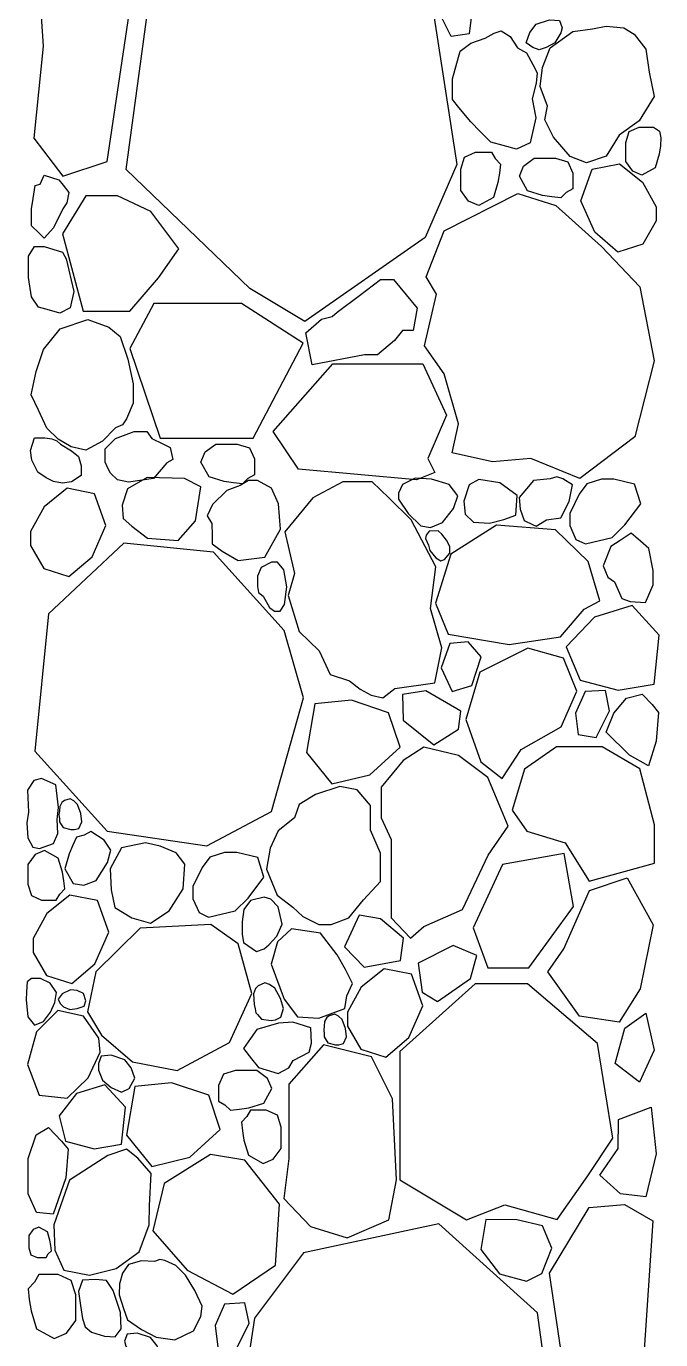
# Model space of a CAD drawing. Header units: millimetres. Extents: x 10227 to 13232, y 2 to 9351.
# Drawn here: x 11743.6 to 11831.7, y 279.1 to 461.4 of the extents above; entities that cross this region are included whole.
import ezdxf

# ---------------------------------------------------------------- set-up
doc = ezdxf.new("R2010")
doc.units = ezdxf.units.MM
doc.layers.add('RETINO', color=20, linetype='Continuous')

msp = doc.modelspace()

# ---------------------------------------------------------------- linework, layer by layer
at = {"layer": 'RETINO'}
for points in [[(11748.68, 440.58), (11754.84, 442.61), (11759, 470.63), (11753.48, 479.74), (11748.58, 480.18), (11744.65, 477.9), (11745.93, 458.63)], [(11798.95, 432.08), (11782.28, 420.43), (11774.62, 425.02), (11757.45, 441.51), (11760.66, 465.11), (11774.39, 477.48), (11793.16, 473.44), (11799.95, 464.39), (11803.35, 442.2), (11798.95, 432.08)], [(11805.06, 460.37), (11802.57, 459.97), (11800.71, 463.68), (11801.29, 466.5), (11804.11, 466.35), (11805.44, 463.37), (11805.06, 460.37)], [(11816.99, 459.12), (11815.76, 458.44), (11814.8, 458.14), (11813.9, 458.47), (11812.97, 459.12), (11813.48, 460.55), (11814.37, 461.7), (11816.25, 462.3), (11817.62, 462.18), (11818, 461.18), (11817.8, 460.49), (11816.99, 459.12)], [(11819.47, 460.69), (11822.21, 461.02), (11824.08, 461.39), (11826.54, 461.17), (11827.99, 460.29), (11829.61, 458.23), (11830.07, 455.03), (11830.75, 451.67), (11828.7, 448.29), (11825.89, 446.29), (11824.11, 443.35), (11821.37, 442.45), (11819.11, 443.32), (11816.77, 446.02), (11815.56, 448.39), (11815.96, 450.3), (11814.93, 453.02), (11815.24, 455.66), (11816.33, 458.39), (11819.47, 460.69)], [(11814.34, 448.67), (11813.54, 445.21), (11811.65, 444.35), (11809.8, 444.83), (11808.07, 445.29), (11806.62, 446.77), (11805.29, 448.12), (11803.65, 450.13), (11802.75, 451.23), (11802.75, 454.1), (11803.81, 457.92), (11805.31, 459.07), (11807.32, 459.76), (11808.57, 460.45), (11809.54, 460.75), (11810.76, 459.99), (11811.78, 458.41), (11813.03, 457.73), (11813.9, 456.09), (11814.51, 454.92), (11814.39, 453.51), (11813.84, 451.32), (11814.34, 448.67)], [(11745.93, 458.63), (11744.66, 445.87)], [(11831.47, 443.63), (11830.9, 441.76), (11829.07, 440.75), (11827.8, 441.29), (11826.82, 442.62), (11826.82, 445.28), (11827.29, 446.79), (11828.67, 447.41), (11830.65, 447.41), (11831.52, 446.85), (11831.67, 445.91), (11831.66, 444.8), (11831.47, 443.63)], [(11744.66, 445.87), (11748.68, 440.58)], [(11809.08, 439.73), (11808.45, 437.65), (11806.41, 436.52), (11805, 437.12), (11803.92, 438.6), (11803.92, 441.56), (11804.43, 443.24), (11805.97, 443.93), (11808.17, 443.93), (11808.68, 443.04), (11809.43, 442.26), (11809.29, 441.03), (11809.08, 439.73)], [(11815.25, 437.91), (11813.17, 438.54), (11812.05, 440.58), (11812.64, 441.99), (11814.12, 443.08), (11817.08, 443.08), (11818.76, 442.56), (11819.45, 441.02), (11819.45, 438.83), (11818.56, 438.32), (11817.78, 437.57), (11816.55, 437.7), (11815.25, 437.91)], [(11829.19, 431.17), (11825.7, 430.06), (11822.5, 432.8), (11820.56, 437.17), (11822.15, 441.57), (11825.96, 442.31), (11829.14, 439.77), (11831.05, 436.32), (11831.05, 434.37), (11829.19, 431.17)], [(11748.66, 436.07), (11747.39, 433.4), (11746.08, 432), (11745.37, 432.69), (11744.33, 433.68), (11744.33, 436.05), (11744.55, 437.49), (11744.82, 439.29), (11745.54, 439.5), (11746.09, 440.74), (11748.12, 440.09), (11748.73, 439.33), (11749.52, 438.34), (11749.24, 436.91), (11748.66, 436.07)], [(11761.96, 426.5), (11764.77, 430.5), (11760.87, 435.68), (11756.24, 437.87), (11751.88, 437.87), (11748.61, 432.59), (11751.51, 421.87), (11757.96, 421.87), (11761.96, 426.5)], [(11808.34, 400.95), (11802.73, 402.2), (11803.62, 406.2), (11801.59, 413.17), (11798.87, 417.04), (11800.54, 424.23), (11799.13, 426.6), (11801.59, 433.01), (11811.85, 438.19), (11817.11, 436.52), (11823.45, 430.83), (11828.78, 425.21), (11830.74, 414.96), (11828.07, 404.43), (11820.45, 398.61), (11813.66, 401.39), (11808.34, 400.95)], [(11749.69, 422.3), (11748.25, 421.59), (11746.81, 421.99), (11745.29, 422.41), (11744.34, 423.83), (11743.89, 426.54), (11743.89, 429.48), (11744.76, 430.85), (11746.1, 430.85), (11748.62, 430.03), (11749.14, 429.11), (11750.22, 424.57), (11749.69, 422.3)], [(11794.72, 417.79), (11792.33, 415.81), (11790.56, 415.81), (11783.29, 414.41), (11782.41, 418.83), (11784.59, 420.75), (11786.08, 421.13), (11786.77, 421.69), (11789.84, 424.02), (11792.75, 426.25), (11794.56, 426.25), (11796.33, 424.13), (11797.86, 422.29), (11797.31, 419.19), (11795.81, 419.19), (11794.72, 417.79)], [(11782.02, 417.41), (11773.47, 422.92), (11761.3, 422.92), (11757.97, 416.69), (11762.17, 404.21), (11775.07, 404.21), (11782.02, 417.41)], [(11755.96, 405.65), (11754.2, 403.82), (11751.86, 402.57), (11749.85, 403.03), (11748.03, 404.1), (11746.46, 405.6), (11745.28, 408.11), (11744.28, 410.22), (11744.95, 413.47), (11745.99, 416.51), (11748.28, 419.4), (11752.13, 420.69), (11755.07, 419.62), (11756.64, 418.33), (11757.71, 415.19), (11758.42, 411.75), (11758.42, 409.07), (11757.53, 406.89), (11756.94, 406.08), (11755.96, 405.65)], [(11799.34, 401.42), (11800.29, 399.48), (11797.76, 398.43), (11781.4, 399.91), (11777.85, 405.13), (11786.14, 414.55), (11798.63, 414.55), (11801.91, 407.4), (11799.34, 401.42)], [(11763.1, 400.79), (11761.27, 398.63), (11757.79, 398.11), (11756.26, 398.44), (11755.27, 399.38), (11755.03, 399.89), (11754.56, 400.89), (11754.56, 402.75), (11755.97, 404.16), (11758.58, 405.16), (11760.31, 405.16), (11761.01, 404.17), (11762.53, 403.43), (11763.56, 402.93), (11763.92, 401.28), (11763.1, 400.79)], [(11748.35, 403.4), (11749.88, 402.46), (11750.84, 401.66), (11751.23, 400.4), (11751.23, 399.05), (11749.86, 398.16), (11748.62, 397.99), (11747.36, 398.21), (11746.37, 398.74), (11745.2, 399.51), (11744.35, 401.17), (11744.16, 402.5), (11744.73, 404.29), (11746.15, 404.27), (11747.14, 404.11), (11747.82, 403.87), (11748.35, 403.4)], [(11771.06, 398.23), (11768.98, 398.87), (11767.85, 400.9), (11768.45, 402.31), (11769.93, 403.4), (11772.89, 403.4), (11774.57, 402.88), (11775.26, 401.34), (11775.26, 399.15), (11774.37, 398.64), (11773.59, 397.89), (11772.36, 398.02), (11771.06, 398.23)], [(11760.39, 398.75), (11757.64, 397.17)], [(11767.11, 392.75), (11767.82, 397.45), (11765.55, 398.63), (11760.39, 398.75)], [(11773.02, 387.26), (11776.7, 387.72), (11778.88, 391.59), (11778.6, 395.09), (11777.62, 397.27), (11775.7, 398.37), (11774.46, 398.35), (11773.29, 397.67), (11771.43, 396.97), (11769.44, 395.01), (11768.73, 393.43), (11769.34, 392.38), (11769.39, 390.7), (11769.41, 389.55), (11770.77, 388.55), (11773.02, 387.26)], [(11794.75, 369.47), (11800.3, 370.24), (11801.28, 375.12), (11799.71, 380.59), (11800.44, 386.37), (11797.04, 392.9), (11793.91, 395.93), (11791.6, 398.17), (11787.53, 398.17), (11783.36, 395.93), (11779.48, 391.21), (11780.85, 385.43), (11779.94, 382.39), (11781.46, 377.37), (11784.27, 374.71), (11785.8, 371.4), (11788.45, 370.53), (11789.96, 369.38), (11791.49, 368.57), (11793.11, 368.18), (11794.75, 369.47)], [(11796.6, 393.75), (11798.36, 392.07), (11799.71, 391.81), (11801.38, 392.52), (11802.88, 394.48), (11803.49, 396.24), (11802.31, 397.81), (11799.83, 398.54), (11797.56, 398.68), (11795.81, 397.81), (11795.25, 396.58), (11795.28, 395.74), (11796.6, 393.75)], [(11805.1, 397.74), (11804.35, 395.5), (11804.51, 393.66)], [(11806.41, 398.49), (11805.1, 397.74)], [(11811.54, 393.53), (11811.73, 396.28), (11809.33, 398.01), (11806.41, 398.49)], [(11815.82, 392.91), (11817.79, 393.15), (11818.97, 395.42), (11819.44, 397.76), (11818.07, 398.6), (11817.23, 398.84), (11816.3, 398.58), (11814.03, 398.35), (11813.02, 397.2), (11812.03, 396), (11812.18, 394.36), (11812.73, 392.79), (11813.86, 392.25), (11814.36, 392.03), (11815.82, 392.91)], [(11821.21, 389.55), (11824.91, 390.43), (11826.71, 392.18), (11828.89, 395.1), (11828.05, 397.83), (11825.14, 398.54), (11823.43, 398.54), (11821.4, 397.88), (11820.33, 396.43), (11819.05, 393.78), (11819.05, 392.1), (11819.89, 390.17), (11821.21, 389.55)], [(11746.03, 386.11), (11749.52, 385.01), (11752.72, 387.74), (11754.66, 392.11), (11753.07, 396.51), (11749.26, 397.26), (11746.08, 394.71), (11744.17, 391.26), (11744.17, 389.32), (11746.03, 386.11)], [(11757.64, 397.17), (11756.89, 394.93), (11757.04, 393.09)], [(11757.04, 393.09), (11758.23, 392.02)], [(11758.23, 392.02), (11760.44, 390.35), (11764.7, 390.02), (11767.11, 392.75)], [(11800.41, 381.32), (11802.14, 377.01), (11810.64, 375.6), (11817.77, 376.66), (11821.05, 380.5), (11823.23, 381.63), (11821.59, 387.09), (11817.08, 391.49), (11808.86, 392.13), (11802.53, 388.12), (11800.41, 381.32)], [(11804.51, 393.66), (11805.69, 392.58)], [(11805.69, 392.58), (11807.9, 392.42), (11809.89, 392.94), (11811.54, 393.53)], [(11799.61, 388.61), (11800.43, 387.62), (11801.14, 387.19), (11801.66, 387.37), (11802.4, 388.27), (11802.4, 389.19), (11801.91, 390.07), (11801.3, 390.89), (11800.78, 391.36), (11799.51, 391.31), (11799.13, 390.75), (11799.02, 390.28), (11799.45, 389.38), (11799.61, 388.61)], [(11829.57, 381.43), (11830.62, 383.87), (11830.62, 385.87), (11830.02, 388.91), (11828.86, 389.91), (11827.57, 391.02), (11826.03, 390.03), (11824.73, 389.19), (11823.67, 386.51), (11824.34, 384.95), (11825.27, 384.27), (11826.27, 381.96), (11827.45, 381.55), (11829.57, 381.43)], [(11779.4, 377.53), (11769.59, 388.4), (11757.14, 389.67), (11746.68, 379.83), (11744.78, 360.78), (11754.82, 349.65), (11768.64, 347.65), (11777.63, 352.38), (11782.09, 368.17), (11779.4, 377.53)], [(11776.46, 382.27), (11777.34, 380.73), (11778.06, 380.21), (11778.86, 380.21), (11779.43, 381.13), (11779.77, 383.59), (11779.37, 385.96), (11778.46, 387.02), (11777.66, 387.02), (11776.2, 386.25), (11775.69, 385.08), (11775.69, 383.62), (11775.83, 382.78), (11776.46, 382.27)], [(11825.74, 369.23), (11830.76, 370.08), (11831.47, 376.89), (11827.69, 381.01), (11822.49, 379.39), (11818.54, 375.28), (11820.47, 370.63), (11825.74, 369.23)], [(11804.93, 375.94), (11802.41, 375.73), (11801.18, 372.36), (11802.73, 369.08), (11805.43, 369.91), (11806.75, 373.86), (11804.93, 375.94)], [(11812.31, 361.03), (11817.83, 364.14), (11820.02, 369.09), (11818.18, 373.69), (11813.23, 375.08), (11806.56, 371.74), (11804.61, 365.17), (11806.68, 359.3), (11809.67, 357), (11812.31, 361.03)], [(11803.59, 363.83), (11803.9, 366.34), (11799.08, 369.16), (11795.84, 368.66), (11795.9, 365.07), (11800.15, 361.66), (11803.59, 363.83)], [(11820.22, 363.07), (11822.71, 362.67), (11824.56, 366.38), (11823.99, 369.2), (11821.17, 369.05), (11819.84, 366.07), (11820.22, 363.07)], [(11831.05, 362.18), (11829.97, 358.74), (11827.35, 360.23), (11824.09, 363.4), (11825.18, 366.06), (11826.94, 368.14), (11829.11, 368.69), (11830.46, 367.24), (11831.36, 366.15), (11831.05, 362.18)], [(11788.73, 367.85), (11783.66, 367.34), (11782.5, 360.59), (11786, 356.23), (11791.29, 357.51), (11795.51, 361.34), (11793.89, 366.11), (11788.73, 367.85)], [(11798.79, 336.46), (11804.16, 338.78), (11807.7, 346.34), (11810.48, 350.35), (11809.33, 353.15), (11807.69, 357.1), (11803.62, 360.16), (11798.79, 361.32), (11795.93, 359.48), (11792.87, 355.8), (11792.87, 351.51), (11794.23, 348.52), (11794.23, 345.52), (11794.23, 340.55), (11794.23, 337.62), (11796.95, 334.83), (11798.79, 336.46)], [(11818.41, 348.03), (11821.75, 342.71), (11830.8, 345.24), (11830.8, 350.55), (11828.76, 358.33), (11823.52, 361.4), (11817.18, 361.4), (11812.76, 358.26), (11811.05, 352.6), (11813.1, 349.67), (11818.41, 348.03)], [(11743.67, 350.83), (11743.79, 348.75), (11744.49, 347.46), (11745.45, 347.26), (11747.37, 347.96), (11747.96, 349.36), (11747.87, 351.29), (11748.06, 352.94), (11747.7, 356.11), (11745.72, 357), (11744.64, 356.72), (11743.78, 355.35), (11743.9, 352.31), (11743.67, 350.83)], [(11778.43, 340.81), (11780.6, 339.11), (11782.01, 337.82), (11784.23, 336.73), (11785.92, 336.73), (11788.38, 337.66), (11790.43, 340.15), (11792.76, 342.68), (11792.76, 346.62), (11791.4, 349.79), (11791.4, 353.22), (11789.53, 355.42), (11787.14, 355.85), (11783.74, 354.75), (11781.47, 353.36), (11780.82, 351.52), (11778.54, 349.72), (11777.43, 347.31), (11776.94, 344.41), (11778.43, 340.81)], [(11748.71, 350.17), (11749.76, 349.88), (11750.25, 349.88), (11750.89, 350.06), (11751.33, 350.97), (11751.16, 352.12), (11750.69, 353.37), (11750.18, 353.86), (11749.69, 354.14), (11748.89, 353.93), (11748.55, 353.66), (11748.27, 353.1), (11748.2, 352.48), (11748.13, 351.92), (11748.2, 351.43), (11748.2, 350.97), (11748.36, 350.74), (11748.71, 350.17)], [(11749.53, 346.53), (11748.96, 344.44), (11750.09, 342.4), (11751.6, 342.16), (11753.31, 342.83), (11754.88, 345.34), (11755.34, 347.04), (11754.39, 348.44), (11752.54, 349.61), (11751.63, 349.12), (11750.58, 348.86), (11750.04, 347.75), (11749.53, 346.53)], [(11748.61, 344), (11748.02, 345.93), (11746.13, 346.97), (11744.83, 346.42), (11743.82, 345.05), (11743.82, 342.3), (11744.3, 340.74), (11745.73, 340.1), (11747.76, 340.1), (11748.24, 340.93), (11748.93, 341.65), (11748.81, 342.79), (11748.61, 344)], [(11763.41, 338.6), (11765.38, 341.69), (11765.59, 345.09), (11764.39, 346.68), (11762.17, 347.59), (11760.13, 348.06), (11756.8, 347.36), (11755.22, 344.45), (11755.37, 341.54), (11755.89, 339.09), (11758.26, 337.63), (11760.82, 336.89), (11763.41, 338.6)], [(11768.9, 337.73), (11772.6, 338.61), (11774.41, 340.37), (11776.58, 343.29), (11775.75, 346.02), (11772.83, 346.72), (11771.12, 346.72), (11769.1, 346.07), (11768.03, 344.62), (11766.74, 341.97), (11766.74, 340.29), (11767.58, 338.36), (11768.9, 337.73)], [(11807.65, 330.68), (11813.37, 330.68), (11819.55, 339.21), (11818.25, 346.57), (11809.7, 345.06), (11805.62, 336.24)], [(11820.41, 323.97), (11815.98, 330.15), (11818.2, 333.33), (11821.8, 341.45), (11827.03, 343.19), (11830.64, 336.69), (11828.83, 327.79)], [(11746.42, 329.63), (11749.91, 328.53), (11753.1, 331.27), (11755.05, 335.63), (11753.46, 340.04), (11749.64, 340.78), (11746.47, 338.23), (11744.56, 334.79), (11744.56, 332.84), (11746.42, 329.63)], [(11779.13, 336.78), (11778.55, 339.16), (11777.53, 340.22), (11776.63, 340.5), (11774.72, 340.04), (11773.79, 338.79), (11773.55, 337.1), (11773.55, 335.37), (11773.77, 334.2), (11775.54, 332.98), (11776.62, 333.35), (11777.25, 333.88), (11778.37, 335.11), (11779.13, 336.78)], [(11789.8, 338.03), (11787.77, 333.63), (11790.5, 330.78), (11795.55, 331.73), (11795.97, 334.82), (11792.77, 337.5), (11789.8, 338.03)], [(11773.01, 334.02), (11769.22, 336.71), (11759.41, 336.21), (11753.27, 330.14), (11752.09, 324.6), (11754.02, 321.37), (11758.36, 317.67), (11764.54, 316.43), (11771.79, 320.35), (11774.93, 327.16), (11773.01, 334.02)], [(11786.76, 332.49), (11784.46, 335.52), (11780.43, 336.13), (11778.48, 334.29), (11777.59, 331.21), (11779.38, 326.35), (11781.26, 323.9), (11784.2, 323.71), (11787.8, 325.04), (11788.1, 326.81), (11788.86, 328.54), (11787.89, 330.48), (11786.76, 332.49)], [(11805.62, 336.24), (11807.65, 330.68)], [(11798.54, 327.33), (11800.69, 326.01), (11805.26, 329.23), (11806.14, 332.39), (11802.85, 333.81), (11797.99, 331.36), (11798.54, 327.33)], [(11790.04, 319.4), (11793.52, 318.3), (11796.72, 321.04), (11798.66, 325.41), (11797.07, 329.81), (11793.26, 330.55), (11790.08, 328), (11788.17, 324.56), (11788.17, 322.61), (11790.04, 319.4)], [(11743.79, 323.91), (11744.72, 322.76), (11746, 323.26), (11746.95, 324.56), (11747.54, 325.9), (11747.77, 327.3), (11746.91, 328.57), (11745.55, 329.24), (11744.3, 329.24), (11743.72, 328.75), (11743.63, 327.36), (11743.59, 326.25), (11743.79, 323.91)], [(11776.24, 323.58), (11777.58, 323.41), (11778.19, 323.5), (11778.94, 323.84), (11779.31, 325.05), (11778.89, 326.43), (11778.08, 327.88), (11777.36, 328.38), (11776.71, 328.64), (11775.77, 328.22), (11775.4, 327.83), (11775.16, 327.09), (11775.19, 326.32), (11775.21, 325.62), (11775.38, 325.03), (11775.47, 324.47), (11775.7, 324.22), (11776.24, 323.58)], [(11817.31, 295.79), (11821.54, 301.82), (11825.01, 307.05), (11822.91, 320.22), (11813.16, 328.46), (11805.92, 328.46), (11795.46, 319.09), (11795.46, 301.26), (11804.71, 295.72), (11810.04, 297.79), (11817.31, 295.79)], [(11749.65, 324.92), (11750.66, 325.05), (11751.64, 325.4), (11751.87, 326.13), (11751.56, 327.15), (11750.66, 327.56), (11749.72, 327.67), (11748.58, 327.07), (11748.02, 326.37), (11748.31, 325.73), (11748.75, 325.31), (11749.65, 324.92)], [(11828.83, 327.79), (11825.92, 323.15)], [(11751.54, 323.99), (11747.97, 324.8), (11745.02, 321.8), (11743.75, 317.29), (11745.4, 313.03), (11749.26, 312.61), (11752.21, 315.41), (11753.83, 319.01), (11753.66, 320.95), (11751.54, 323.99)], [(11783.12, 322.35), (11780.59, 323.18), (11778.6, 323.01), (11775.62, 322.15), (11774.73, 320.9), (11773.73, 319.52), (11774.86, 318.07), (11775.81, 316.85), (11778.57, 316.03), (11780.06, 316.84), (11780.66, 317.82), (11782.87, 319.01), (11783.17, 320.23), (11783.12, 322.35)], [(11785.46, 320.31), (11786.5, 320.01), (11787, 320.01), (11787.63, 320.19), (11788.07, 321.11), (11787.9, 322.26), (11787.44, 323.51), (11786.92, 323.99), (11786.43, 324.28), (11785.63, 324.06), (11785.3, 323.8), (11785.01, 323.24), (11784.95, 322.62), (11784.88, 322.06), (11784.95, 321.56), (11784.95, 321.11), (11785.1, 320.88), (11785.46, 320.31)], [(11825.92, 323.15), (11820.41, 323.97)], [(11828.73, 314.84), (11825.34, 317.43), (11826.71, 322.31), (11829.59, 324.43), (11830.75, 319.25), (11828.73, 314.84)], [(11788.12, 293.24), (11793.91, 295.71), (11794.99, 301.27), (11794.45, 312.5), (11791.52, 318.37), (11784.87, 320), (11780.06, 314.53), (11780.06, 304.25), (11779.34, 298.67), (11783.06, 294.79), (11788.12, 293.24)], [(11754.16, 315.09), (11755.39, 314.11), (11756.83, 313.42), (11757.87, 313.94), (11758.66, 315.38), (11758.15, 316.8), (11757.26, 317.95), (11755.38, 318.56), (11754.01, 318.43), (11753.63, 317.43), (11753.63, 316.5), (11754.16, 315.09)], [(11774.48, 311.28), (11776.56, 311.92), (11777.69, 313.96), (11777.09, 315.36), (11775.61, 316.45), (11772.65, 316.45), (11770.97, 315.93), (11770.28, 314.39), (11770.28, 312.2), (11771.17, 311.69), (11771.95, 310.94), (11773.18, 311.07), (11774.48, 311.28)], [(11753.04, 305.57), (11756.83, 306.21), (11757.37, 311.36), (11754.51, 314.46), (11750.59, 313.24), (11748.17, 310.14), (11749.06, 306.63), (11753.04, 305.57)], [(11763.75, 314.75), (11758.68, 314.24), (11757.52, 307.49), (11761.02, 303.13), (11766.32, 304.41), (11770.53, 308.24), (11768.92, 313.01), (11763.75, 314.75)], [(11773.81, 306.76), (11774.44, 304.68), (11776.48, 303.55), (11777.88, 304.15), (11778.97, 305.63), (11778.97, 308.58), (11778.46, 310.27), (11776.91, 310.96), (11774.72, 310.96), (11774.21, 310.07), (11773.46, 309.29), (11773.6, 308.06), (11773.81, 306.76)], [(11825.76, 305.64), (11825.83, 309.65), (11830.33, 311.38), (11831.02, 304.88), (11829.59, 298.91)], [(11749.07, 301.56), (11747.35, 296.51), (11745.03, 296.72), (11743.86, 299.34), (11743.85, 304.23), (11744.96, 307.53), (11746.68, 308.55), (11748.49, 306.62), (11749.39, 305.53), (11749.07, 301.56)], [(11760.72, 297.7), (11760.95, 302.13), (11759.06, 304.27), (11757.49, 305.53), (11754.92, 304.63), (11749.59, 301.22), (11747.42, 295.02), (11747.55, 291.5), (11748.79, 288.75), (11752.38, 288.04), (11756.07, 288.97), (11759.27, 291.28), (11760.64, 295.03), (11760.72, 297.7)], [(11769.17, 304.79), (11762.76, 300.76), (11761.18, 294.21)], [(11778.73, 297.89), (11773.92, 303.99), (11769.17, 304.79)], [(11826.07, 299.33), (11823.23, 301.91), (11825.76, 305.64)], [(11829.59, 298.91), (11826.07, 299.33)], [(11761.18, 294.21), (11765.93, 288.72), (11772.26, 285.42), (11778.18, 289.42), (11778.73, 297.89)], [(11826.55, 258.26), (11820.39, 260.3), (11816.23, 288.31), (11821.75, 297.42), (11826.65, 297.87), (11830.58, 295.58), (11829.3, 276.31)], [(11815.24, 294.91), (11811.7, 295.71), (11807.38, 295.77), (11806.71, 291.59), (11809.28, 288.22)], [(11746.88, 292.89), (11746.52, 294.07), (11745.36, 294.71), (11744.56, 294.37), (11743.94, 293.53), (11743.94, 291.84), (11744.24, 290.88), (11745.11, 290.49), (11746.36, 290.49), (11746.65, 291), (11747.08, 291.44), (11747, 292.14), (11746.88, 292.89)], [(11776.29, 249.77), (11792.95, 238.12), (11800.62, 242.7), (11817.78, 259.19), (11814.58, 282.79), (11800.85, 295.16), (11782.07, 291.13), (11775.28, 282.08), (11771.88, 259.88), (11776.29, 249.77)], [(11815.17, 288.28), (11816.55, 291.81), (11815.24, 294.91)], [(11761.41, 289.95), (11759.6, 290.03), (11757.78, 289.52), (11756.97, 288.3), (11756.56, 286.85), (11756.49, 285.3), (11757.11, 283.43), (11757.63, 281.85), (11759.58, 280.51), (11761.61, 279.45), (11764.21, 279.08), (11766.83, 280.32), (11767.81, 282.31), (11767.99, 283.75), (11767, 285.9), (11765.68, 288.02), (11764.36, 289.4), (11762.83, 290.08), (11762.12, 290.21), (11761.41, 289.95)], [(11744.27, 283.09), (11745.03, 280.6), (11747.47, 279.25), (11749.16, 279.97), (11750.47, 281.74), (11750.47, 285.29), (11749.85, 287.31), (11748, 288.13), (11745.36, 288.13), (11744.75, 287.06), (11743.85, 286.13), (11744.01, 284.65), (11744.27, 283.09)], [(11809.28, 288.22), (11813.02, 287.2), (11815.17, 288.28)], [(11752.63, 280.14), (11754.44, 279.59), (11755.95, 279.48), (11756.79, 280.59), (11756.69, 282.85), (11755.66, 285.89), (11754.75, 287.31), (11753.19, 287.44), (11751.38, 287.36), (11750.85, 285.77), (11751.13, 283.83), (11751.4, 282.03), (11751.79, 280.89), (11752.63, 280.14)], [(11770.17, 278.05), (11772.67, 277.65), (11774.52, 281.37), (11773.95, 284.18), (11771.13, 284.03), (11769.8, 281.05), (11770.17, 278.05)], [(11758.24, 276.81), (11759.47, 276.12), (11760.43, 275.82), (11761.34, 276.15), (11762.26, 276.81), (11761.76, 278.23), (11760.86, 279.38), (11758.99, 279.99), (11757.62, 279.86), (11757.24, 278.86), (11757.43, 278.17), (11758.24, 276.81)]]:
    msp.add_lwpolyline(points, dxfattribs=at)

doc.saveas('drawing.dxf')
